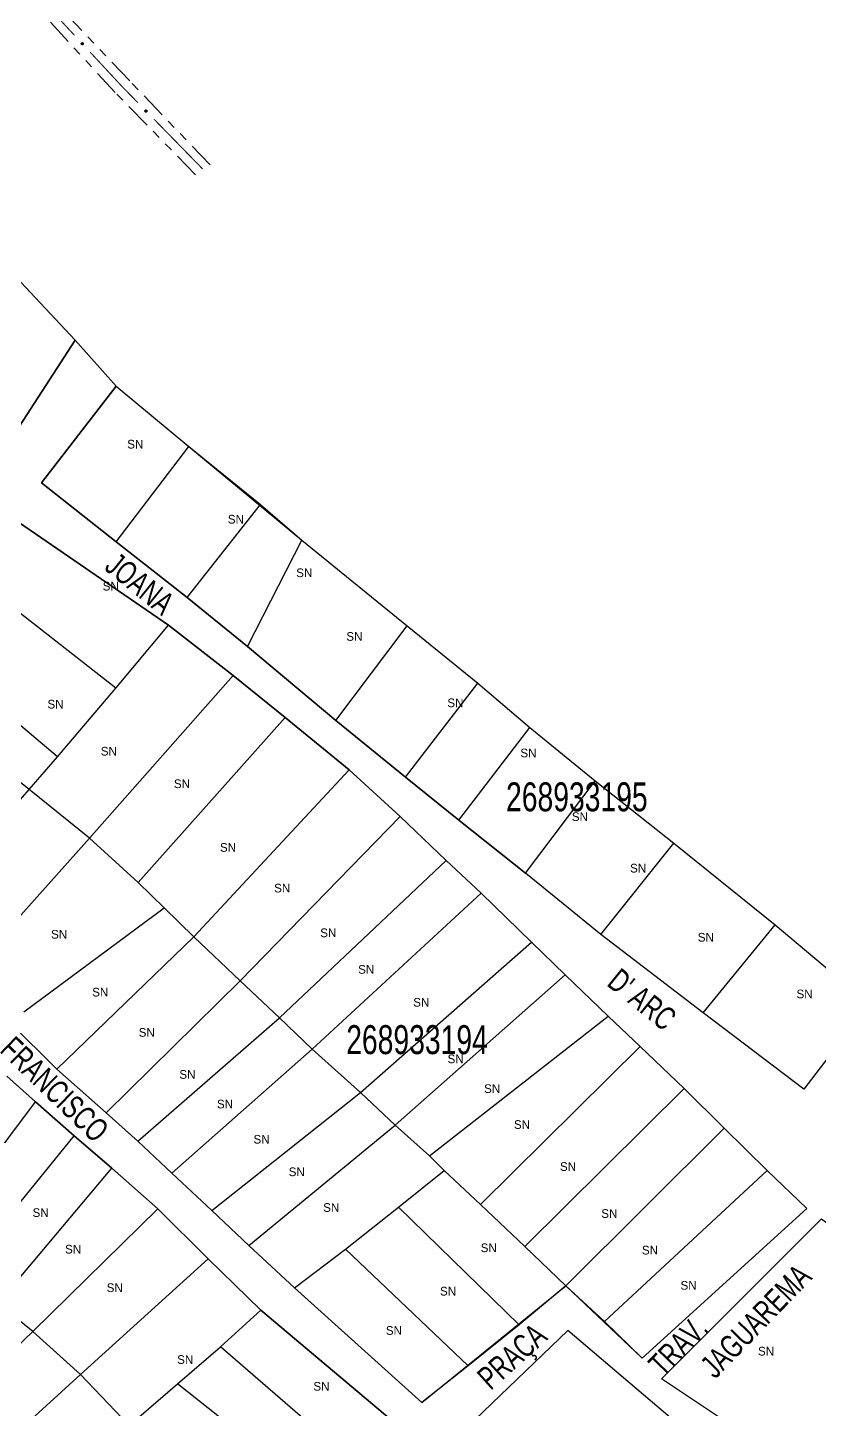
# Model space of a CAD drawing. Extents: x 207981 to 210201, y 4876477 to 4878908.
# Drawn here: x 209760.5 to 209897.3, y 4877501.6 to 4877740.3 of the extents above; entities that cross this region are included whole.
import ezdxf
from ezdxf.enums import TextEntityAlignment as Align

# ---------------------------------------------------------------- set-up
doc = ezdxf.new("R2010")
doc.units = 0
doc.header["$LTSCALE"] = 1.5
doc.header["$MEASUREMENT"] = 0
doc.linetypes.add('TRACO_25', pattern=[8, 3, -1, 1, -1, 1, -1])
for name, color, linetype in [('CD_MALHA_LOTES', 7, 'CONTINUOUS'), ('CD_TXT_QUADRA', 255, 'CONTINUOUS'), ('RU-QUADRA', 210, 'CONTINUOUS'), ('SV-EIXO-RUA-N-PAV', 6, 'CONTINUOUS'), ('SV-RUA-NAO-PAV', 7, 'CONTINUOUS'), ('SV-TXT-RUA-N-PAV', 7, 'CONTINUOUS'), ('Th_NmrPort', 1, 'CONTINUOUS')]:
    doc.layers.add(name, color=color, linetype=linetype)
doc.styles.add('ARIAL', font='ARIAL.SHX')

msp = doc.modelspace()

# ---------------------------------------------------------------- linework, layer by layer
at = {"layer": 'CD_MALHA_LOTES', "linetype": 'Continuous', "flags": 128}
for points in [[(209754.018262, 4877701.881684), (209768.680893, 4877686.321341)], [(209757.160254, 4877668.516717), (209768.680893, 4877686.321341)], [(209768.680893, 4877686.321341), (209775.774122, 4877678.358302)], [(209775.774122, 4877678.358302), (209762.827779, 4877661.701727)], [(209775.774122, 4877678.358302), (209788.325759, 4877667.938075)], [(209775.774122, 4877651.518324), (209788.325759, 4877667.938075)], [(209788.325759, 4877667.938075), (209800.719513, 4877657.912554)], [(209762.827779, 4877661.701727), (209775.774122, 4877651.518324)], [(209788.009994, 4877641.848037), (209800.719513, 4877657.912554)], [(209800.719513, 4877657.912554), (209807.863684, 4877651.794617)], [(209757.93343, 4877655.50485), (209784.773409, 4877637.11157)], [(209775.774122, 4877651.518324), (209788.009994, 4877641.848037)], [(209798.443378, 4877633.401338), (209807.863684, 4877651.794617)], [(209807.863684, 4877651.794617), (209826.059611, 4877636.993159)], [(209775.695181, 4877626.217697), (209750.434024, 4877645.952975)], [(209788.009994, 4877641.848037), (209798.443378, 4877633.401338)], [(209775.695181, 4877626.217697), (209784.773409, 4877637.11157)], [(209784.773409, 4877637.11157), (209795.983047, 4877628.388577)], [(209813.718483, 4877620.626035), (209826.059611, 4877636.993159)], [(209826.059611, 4877636.993159), (209838.256013, 4877627.066314)], [(209765.630189, 4877614.337059), (209741.63209, 4877634.585455)], [(209798.443378, 4877633.401338), (209813.718483, 4877620.626035)], [(209760.696369, 4877608.73224), (209736.6588, 4877628.072813)], [(209771.156067, 4877600.325012), (209795.983047, 4877628.388577)], [(209795.983047, 4877628.388577), (209804.942863, 4877621.125995)], [(209825.77016, 4877610.86365), (209838.256013, 4877627.066314)], [(209838.256013, 4877627.066314), (209847.215829, 4877619.428761)], [(209765.630189, 4877614.337059), (209775.695181, 4877626.217697)], [(209779.563295, 4877592.667724), (209804.942863, 4877621.125995)], [(209804.942863, 4877621.125995), (209815.994619, 4877612.087238)], [(209813.718483, 4877620.626035), (209825.77016, 4877610.86365)], [(209834.979957, 4877603.416872), (209847.215829, 4877619.428761)], [(209847.215829, 4877619.428761), (209858.504408, 4877610.232121)], [(209760.696369, 4877608.73224), (209765.630189, 4877614.337059)], [(209789.194111, 4877583.234261), (209815.994619, 4877612.087238)], [(209815.994619, 4877612.087238), (209824.836024, 4877604.035244)], [(209825.77016, 4877610.86365), (209834.979957, 4877603.416872)], [(209846.505359, 4877594.246546), (209858.504408, 4877610.232121)], [(209858.504408, 4877610.232121), (209872.12175, 4877599.456659)], [(209755.209962, 4877602.456422), (209760.696369, 4877608.73224)], [(209771.156067, 4877600.325012), (209760.696369, 4877608.73224)], [(209797.167163, 4877575.655914), (209824.836024, 4877604.035244)], [(209824.836024, 4877604.035244), (209832.769605, 4877596.456897)], [(209751.105024, 4877577.905736), (209771.156067, 4877600.325012)], [(209779.563295, 4877592.667724), (209771.156067, 4877600.325012)], [(209859.491172, 4877583.668437), (209872.12175, 4877599.456659)], [(209872.12175, 4877599.456659), (209889.646677, 4877585.3262)], [(209803.956099, 4877569.261684), (209832.769605, 4877596.456897)], [(209832.769605, 4877596.456897), (209838.848071, 4877590.812608)], [(209859.491172, 4877583.668437), (209846.505359, 4877594.246546)], [(209784.062939, 4877588.247021), (209779.563295, 4877592.667724)], [(209809.600389, 4877563.854217), (209838.848071, 4877590.812608)], [(209838.848071, 4877590.812608), (209847.531594, 4877582.365908)], [(209759.828017, 4877570.287918), (209784.062939, 4877588.247021)], [(209789.194111, 4877583.234261), (209784.062939, 4877588.247021)], [(209877.173982, 4877570.130036), (209859.491172, 4877583.668437)], [(209877.173982, 4877570.130036), (209889.646677, 4877585.3262)], [(209889.646677, 4877585.3262), (209905.869076, 4877571.708858)], [(209765.511777, 4877560.420279), (209789.194111, 4877583.234261)], [(209797.167163, 4877575.655914), (209789.194111, 4877583.234261)], [(209817.968147, 4877556.354812), (209847.531594, 4877582.365908)], [(209847.531594, 4877582.365908), (209853.373236, 4877576.682148)], [(209823.967671, 4877550.749993), (209853.373236, 4877576.682148)], [(209853.373236, 4877576.682148), (209860.793701, 4877569.537978)], [(209774.037417, 4877552.881403), (209797.167163, 4877575.655914)], [(209803.956099, 4877569.261684), (209797.167163, 4877575.655914)], [(209905.869076, 4877571.708858), (209894.580497, 4877556.94687)], [(209779.484354, 4877547.987054), (209803.956099, 4877569.261684)], [(209809.600389, 4877563.854217), (209803.956099, 4877569.261684)], [(209829.888255, 4877545.421468), (209860.793701, 4877569.537978)], [(209860.793701, 4877569.537978), (209866.319578, 4877564.327864)], [(209894.580497, 4877556.94687), (209877.173982, 4877570.130036)], [(209765.511777, 4877560.420279), (209757.459783, 4877568.393331)], [(209785.404938, 4877542.461176), (209809.600389, 4877563.854217)], [(209817.968147, 4877556.354812), (209809.600389, 4877563.854217)], [(209838.690189, 4877537.014239), (209866.319578, 4877564.327864)], [(209866.319578, 4877564.327864), (209873.937396, 4877557.065282)], [(209774.037417, 4877552.881403), (209765.511777, 4877560.420279)], [(209756.867725, 4877559.196692), (209761.841015, 4877554.775989)], [(209792.312285, 4877535.988005), (209817.968147, 4877556.354812)], [(209823.967671, 4877550.749993), (209817.968147, 4877556.354812)], [(209846.347477, 4877529.791127), (209873.937396, 4877557.065282)], [(209873.937396, 4877557.065282), (209880.805273, 4877550.197405)], [(209743.526677, 4877530.343715), (209761.841015, 4877554.775989)], [(209761.841015, 4877554.775989), (209768.472069, 4877548.894877)], [(209779.484354, 4877547.987054), (209774.037417, 4877552.881403)], [(209798.706515, 4877529.949009), (209823.967671, 4877550.749993)], [(209829.888255, 4877545.421468), (209823.967671, 4877550.749993)], [(209853.452177, 4877523.002191), (209880.805273, 4877550.197405)], [(209880.805273, 4877550.197405), (209888.225737, 4877542.895352)], [(209749.170967, 4877525.133601), (209768.472069, 4877548.894877)], [(209768.472069, 4877548.894877), (209774.984711, 4877543.290057)], [(209785.404938, 4877542.461176), (209779.484354, 4877547.987054)], [(209832.41437, 4877542.895352), (209829.888255, 4877545.421468)], [(209755.328373, 4877519.923488), (209774.984711, 4877543.290057)], [(209774.984711, 4877543.290057), (209782.957763, 4877536.264298)], [(209792.312285, 4877535.988005), (209785.404938, 4877542.461176)], [(209824.520259, 4877536.580063), (209832.41437, 4877542.895352)], [(209838.690189, 4877537.014239), (209832.41437, 4877542.895352)], [(209860.162172, 4877516.805314), (209888.225737, 4877542.895352)], [(209888.225737, 4877542.895352), (209895.093614, 4877536.34324)], [(209761.367369, 4877515.06861), (209782.957763, 4877536.264298)], [(209782.957763, 4877536.264298), (209791.680756, 4877527.659717)], [(209798.706515, 4877529.949009), (209792.312285, 4877535.988005)], [(209815.36309, 4877529.31748), (209824.520259, 4877536.580063)], [(209845.400183, 4877516.213256), (209824.520259, 4877536.580063)], [(209846.347477, 4877529.791127), (209838.690189, 4877537.014239)], [(209895.093614, 4877536.34324), (209866.635343, 4877510.490025)], [(209869.99034, 4877506.898204), (209897.61973, 4877534.527594), (209917.197126, 4877520.002429)], [(209806.600626, 4877522.607486), (209798.706515, 4877529.949009)], [(209806.600626, 4877522.607486), (209815.36309, 4877529.31748)], [(209836.558779, 4877509.148026), (209815.36309, 4877529.31748)], [(209853.452177, 4877523.002191), (209846.347477, 4877529.791127)], [(209769.616715, 4877507.648145), (209791.680756, 4877527.659717)], [(209791.680756, 4877527.659717), (209800.758984, 4877518.778842)], [(209828.585726, 4877502.832737), (209806.600626, 4877522.607486)], [(209853.452177, 4877523.002191), (209845.400183, 4877516.213256)], [(209860.162172, 4877516.805314), (209853.452177, 4877523.002191)], [(209761.367369, 4877515.06861), (209755.328373, 4877519.923488)], [(209793.812166, 4877512.463553), (209800.758984, 4877518.778842)], [(209800.758984, 4877518.778842), (209823.336142, 4877499.754034)], [(209866.635343, 4877510.490025), (209860.162172, 4877516.805314)], [(209740.053268, 4877494.662332), (209761.367369, 4877515.06861)], [(209769.616715, 4877507.648145), (209761.367369, 4877515.06861)], [(209845.400183, 4877516.213256), (209836.558779, 4877509.148026)], [(209786.352231, 4877506.069323), (209793.812166, 4877512.463553)], [(209817.020853, 4877492.37304), (209793.812166, 4877512.463553)], [(209747.27638, 4877487.399749), (209769.616715, 4877507.648145)], [(209777.984473, 4877498.846211), (209769.616715, 4877507.648145)], [(209836.558779, 4877509.148026), (209828.585726, 4877502.832737)], [(209777.984473, 4877498.846211), (209786.352231, 4877506.069323)], [(209811.731799, 4877485.899868), (209786.352231, 4877506.069323)], [(209885.225975, 4877496.754271), (209869.99034, 4877506.898204)]]:
    msp.add_lwpolyline(points, dxfattribs=at)
at = {"layer": 'CD_MALHA_LOTES', "linetype": 'Continuous'}
msp.add_lwpolyline([(209834.979957, 4877603.416872), (209846.505359, 4877594.246546)], dxfattribs=at)
at = {"layer": 'CD_MALHA_LOTES', "linetype": 'Continuous', "flags": 128}
msp.add_lwpolyline([(209815.836737, 4877478.834639), (209842.28201, 4877456.612715), (209877.647628, 4877494.978096), (209853.807412, 4877515.265962)], close=True, dxfattribs=at)
at = {"layer": 'RU-QUADRA', "linetype": 'Continuous'}
for points in [[(209768.680893, 4877686.321341), (209757.160254, 4877668.516717), (209740.951563, 4877682.630747), (209726.080691, 4877695.409583), (209711.177445, 4877707.816559), (209703.397273, 4877714.399781), (209694.619644, 4877721.581478), (209685.243539, 4877729.36165), (209673.02468, 4877740.38356), (209663.945953, 4877747.617522), (209654.172726, 4877756.741869), (209640.407806, 4877768.561745), (209619.361445, 4877787.313954), (209629.036786, 4877811.203071)], [(209754.018262, 4877701.881684), (209768.680893, 4877686.321341)], [(209768.680893, 4877686.321341), (209775.774122, 4877678.358302)], [(209905.869076, 4877571.708858), (209894.580497, 4877556.94687), (209877.173982, 4877570.130036), (209859.491172, 4877583.668437), (209846.505359, 4877594.246546), (209834.979957, 4877603.416872), (209825.77016, 4877610.86365), (209813.718483, 4877620.626035), (209798.443378, 4877633.401338), (209788.009994, 4877641.848037), (209775.774122, 4877651.518324), (209762.827779, 4877661.701727), (209775.774122, 4877678.358302)], [(209775.774122, 4877678.358302), (209788.325759, 4877667.938075)], [(209788.325759, 4877667.938075), (209807.863684, 4877651.794617)], [(209788.325759, 4877667.938075), (209800.719513, 4877657.912554), (209807.863684, 4877651.794617)], [(209807.863684, 4877651.794617), (209826.059611, 4877636.993159)], [(209826.059611, 4877636.993159), (209838.256013, 4877627.066314)], [(209838.256013, 4877627.066314), (209847.215829, 4877619.428761)], [(209847.215829, 4877619.428761), (209858.504408, 4877610.232121)], [(209872.12175, 4877599.456659), (209889.646677, 4877585.3262)], [(209889.646677, 4877585.3262), (209905.869076, 4877571.708858)]]:
    msp.add_lwpolyline(points, dxfattribs=at)
at = {"layer": 'RU-QUADRA', "linetype": 'Continuous', "flags": 128}
for points in [[(209757.459783, 4877568.393331), (209765.511777, 4877560.420279), (209774.037417, 4877552.881403), (209779.484354, 4877547.987054), (209785.404938, 4877542.461176), (209792.312285, 4877535.988005), (209798.706515, 4877529.949009), (209806.600626, 4877522.607486), (209828.585726, 4877502.832737), (209853.452177, 4877523.002191), (209866.635343, 4877510.490025), (209895.093614, 4877536.34324), (209888.225737, 4877542.895352), (209880.805273, 4877550.197405), (209873.937396, 4877557.065282), (209866.319578, 4877564.327864), (209860.793701, 4877569.537978), (209853.373236, 4877576.682148), (209847.531594, 4877582.365908), (209838.848071, 4877590.812608), (209832.769605, 4877596.456897), (209824.836024, 4877604.035244), (209815.994619, 4877612.087238), (209804.942863, 4877621.125995), (209795.983047, 4877628.388577), (209784.773409, 4877637.11157), (209757.93343, 4877655.50485)], [(209858.504408, 4877610.232121), (209872.12175, 4877599.456659)], [(209823.336142, 4877499.754034), (209800.758984, 4877518.778842), (209791.680756, 4877527.659717), (209782.957763, 4877536.264298), (209774.984711, 4877543.290057), (209768.472069, 4877548.894877), (209761.841015, 4877554.775989), (209756.867725, 4877559.196692)], [(209898.882788, 4877446.981899), (209888.88358, 4877454.665501), (209862.806699, 4877473.111408), (209869.779831, 4877480.716068), (209876.568766, 4877487.662886), (209885.225975, 4877496.754271), (209869.99034, 4877506.898204), (209897.61973, 4877534.527594)]]:
    msp.add_lwpolyline(points, dxfattribs=at)
msp.add_lwpolyline([(209853.807412, 4877515.265962), (209815.836737, 4877478.834639), (209842.28201, 4877456.612715), (209877.647628, 4877494.978096)], close=True, dxfattribs=at)
at = {"layer": 'SV-EIXO-RUA-N-PAV', "const_width": 0.18}
for points in [[(209768.545444, 4877738.990935), (209762.417158, 4877745.582149)], [(209776.798859, 4877730.11406), (209771.269127, 4877736.061506)], [(209777.413409, 4877729.485544), (209776.798859, 4877730.11406)], [(209779.510762, 4877727.340524), (209777.413409, 4877729.485544)], [(209790.696644, 4877715.900417), (209782.307232, 4877724.480497)]]:
    msp.add_lwpolyline(points, dxfattribs=at)
at = {"layer": 'SV-EIXO-RUA-N-PAV'}
for points in [[(209769.924502, 4877737.346039), (209769.875606, 4877737.347125), (209769.833804, 4877737.358057), (209769.801564, 4877737.37721), (209769.777487, 4877737.401564), (209769.755661, 4877737.429253), (209769.739815, 4877737.462024), (209769.730285, 4877737.502293), (209769.73103, 4877737.55135), (209769.745044, 4877737.593436), (209769.76213, 4877737.626049), (209769.786079, 4877737.652617), (209769.813333, 4877737.673369), (209769.847918, 4877737.688703), (209769.888821, 4877737.697962), (209769.938131, 4877737.696019), (209769.979039, 4877737.68502), (209770.009738, 4877737.665676), (209770.036295, 4877737.64143), (209770.058238, 4877737.612895), (209770.073607, 4877737.580636), (209770.082856, 4877737.539437), (209770.080293, 4877737.490792), (209770.069789, 4877737.449866), (209770.050881, 4877737.418905), (209770.026422, 4877737.393296), (209769.998916, 4877737.371068), (209769.966637, 4877737.353768), (209769.924502, 4877737.346039)], [(209780.930738, 4877725.730818), (209780.88183, 4877725.730675), (209780.839767, 4877725.740553), (209780.807055, 4877725.758889), (209780.782373, 4877725.78263), (209780.759858, 4877725.809761), (209780.743194, 4877725.842124), (209780.732654, 4877725.88214), (209780.732166, 4877725.9312), (209780.745117, 4877725.973625), (209780.761378, 4877726.006658), (209780.784651, 4877726.033819), (209780.811375, 4877726.05525), (209780.845564, 4877726.071449), (209780.88622, 4877726.081733), (209780.935564, 4877726.08103), (209780.976736, 4877726.071064), (209781.007911, 4877726.052497), (209781.035069, 4877726.028927), (209781.057723, 4877726.000952), (209781.073898, 4877725.96909), (209781.08418, 4877725.928136), (209781.082841, 4877725.879443), (209781.073369, 4877725.838266), (209781.055245, 4877725.806838), (209781.031438, 4877725.780623), (209781.0045, 4877725.75771), (209780.972665, 4877725.739604), (209780.930738, 4877725.730818)]]:
    msp.add_lwpolyline(points, close=True, dxfattribs=at)
for points in [[(209769.924502, 4877737.346039), (209769.730285, 4877737.502293)], [(209769.966637, 4877737.353768), (209769.73103, 4877737.55135)], [(209769.946314, 4877737.351743), (209769.734435, 4877737.525521)], [(209769.875606, 4877737.347125), (209769.739815, 4877737.462024)], [(209769.897892, 4877737.347713), (209769.740394, 4877737.477029)], [(209769.979659, 4877737.365978), (209769.740836, 4877737.568736)], [(209769.998916, 4877737.371068), (209769.745044, 4877737.593436)], [(209769.85175, 4877737.353254), (209769.754488, 4877737.439827)], [(209769.833804, 4877737.358057), (209769.755661, 4877737.429253)], [(209770.009288, 4877737.38421), (209769.755668, 4877737.604885)], [(209770.026422, 4877737.393296), (209769.76213, 4877737.626049)], [(209770.037198, 4877737.408297), (209769.777215, 4877737.639824)], [(209770.050881, 4877737.418905), (209769.786079, 4877737.652617)], [(209770.058535, 4877737.437451), (209769.802128, 4877737.661124)], [(209770.069789, 4877737.449866), (209769.813333, 4877737.673369)], [(209770.074297, 4877737.472601), (209769.834614, 4877737.678286)], [(209770.080293, 4877737.490792), (209769.847918, 4877737.688703)], [(209770.07784, 4877737.516885), (209769.870817, 4877737.691451)], [(209770.082856, 4877737.539437), (209769.888821, 4877737.697962)], [(209770.072739, 4877737.562449), (209769.919099, 4877737.691625)], [(209770.073607, 4877737.580636), (209769.938131, 4877737.696019)], [(209770.062502, 4877737.599511), (209769.963312, 4877737.686154)], [(209770.058238, 4877737.612895), (209769.979039, 4877737.68502)], [(209780.972665, 4877725.739604), (209780.732166, 4877725.9312)], [(209780.930738, 4877725.730818), (209780.732654, 4877725.88214)], [(209780.9524, 4877725.73707), (209780.736219, 4877725.905465)], [(209780.985377, 4877725.752138), (209780.741531, 4877725.948827)], [(209780.88183, 4877725.730675), (209780.743194, 4877725.842124)], [(209780.904095, 4877725.731823), (209780.743396, 4877725.857139)], [(209781.0045, 4877725.75771), (209780.745117, 4877725.973625)], [(209781.014537, 4877725.771109), (209780.75545, 4877725.985338)], [(209780.857828, 4877725.736202), (209780.75842, 4877725.820303)], [(209780.839767, 4877725.740553), (209780.759858, 4877725.809761)], [(209781.031438, 4877725.780623), (209780.761378, 4877726.006658)], [(209781.041834, 4877725.79589), (209780.776112, 4877726.020808)], [(209781.055245, 4877725.806838), (209780.784651, 4877726.033819)], [(209781.062431, 4877725.825571), (209780.800481, 4877726.042728)], [(209781.073369, 4877725.838266), (209780.811375, 4877726.05525)], [(209781.077304, 4877725.861106), (209780.832526, 4877726.060701)], [(209781.082841, 4877725.879443), (209780.845564, 4877726.071449)], [(209781.079732, 4877725.905465), (209780.868386, 4877726.074772)], [(209781.08418, 4877725.928136), (209780.88622, 4877726.081733)], [(209781.073488, 4877725.950887), (209780.916648, 4877726.07616)], [(209781.073898, 4877725.96909), (209780.935564, 4877726.08103)], [(209781.062322, 4877725.98768), (209780.960986, 4877726.071802)], [(209781.057723, 4877726.000952), (209780.976736, 4877726.071064)]]:
    msp.add_lwpolyline(points, dxfattribs=at)
at = {"layer": 'SV-RUA-NAO-PAV', "linetype": 'TRACO_25'}
for points in [[(209791.989936, 4877716.583541, 5.914515), (209778.109216, 4877731.093063, 10.081453), (209763.139718, 4877746.860293, 12.152447), (209740.751258, 4877769.290918, 12.202351), (209723.745575, 4877783.653845, 12.177399), (209658.370504, 4877842.322726, 11.578557), (209639.02922, 4877860.311125, 10.580488), (209638.276133, 4877861.676095, 10.580488), (209638.372572, 4877863.369542, 10.580488)], [(209789.490927, 4877714.905108, 5.590143), (209775.584838, 4877729.099192, 9.88184), (209761.102759, 4877744.81554, 12.027689), (209738.927074, 4877767.155794, 12.152447), (209722.309428, 4877781.677131, 12.027689), (209698.310328, 4877801.397098, 11.90293), (209656.607806, 4877839.991042, 11.304089), (209640.808378, 4877854.377728, 10.805054), (209637.805454, 4877856.922236, 10.805054), (209636.628756, 4877857.157575, 10.805054), (209635.428875, 4877856.576134, 10.805054)]]:
    msp.add_polyline3d(points, dxfattribs=at)

# ---------------------------------------------------------------- texts
at = {"layer": 'CD_TXT_QUADRA', "style": 'ARIAL', "width": 0.7}
for s, p in [('268933195', (209843.12935, 4877604.94315)), ('268933194', (209815.509289, 4877563.001576))]:
    msp.add_text(s, height=5, dxfattribs=at).set_placement(p)
at = {"layer": 'SV-TXT-RUA-N-PAV', "style": 'ARIAL', "width": 0.7}
for s, rotation, p in [('JOANA', 321, (209773.538344, 4877646.805639)), ("D' ARC", 321, (209860.362273, 4877574.965839)), ('FRANCISCO', 316, (209755.473365, 4877563.482674)), ('JAGUAREMA', 46, (209879.267483, 4877506.767043)), ('TRAV.', 46, (209870.305013, 4877507.04712)), ('PRAÇA', 42, (209840.476792, 4877504.806503))]:
    msp.add_text(s, height=4, rotation=rotation, dxfattribs=at).set_placement(p)
at = {"layer": 'Th_NmrPort', "color": 1}
for p in [(209777.663314, 4877668.358069), (209795.051305, 4877655.3942), (209806.871846, 4877646.14843), (209773.425157, 4877643.831703), (209815.532441, 4877635.147134), (209763.885614, 4877623.444052), (209832.981033, 4877623.677698), (209773.094851, 4877615.321578), (209845.600083, 4877615.017104), (209785.734638, 4877609.703895), (209854.494748, 4877604.015808), (209793.693022, 4877598.702599), (209864.559763, 4877595.121143), (209803.055827, 4877591.680496), (209764.507322, 4877583.699188), (209811.014211, 4877583.956182), (209876.263269, 4877583.183567), (209817.568174, 4877577.636288), (209771.609928, 4877573.704151), (209893.317662, 4877573.393213), (209827.084547, 4877571.948626), (209779.648814, 4877566.752028), (209833.016802, 4877562.18766), (209786.670918, 4877559.495854), (209839.336696, 4877557.038118), (209793.170912, 4877554.377868), (209844.486238, 4877550.835259), (209799.490806, 4877548.292044), (209805.576629, 4877542.674361), (209852.444622, 4877543.579086), (209761.307371, 4877535.621979), (209811.526942, 4877536.502398), (209859.582253, 4877535.465756), (209766.925054, 4877529.302086), (209838.742782, 4877529.544676), (209866.604356, 4877529.145863), (209873.275355, 4877523.06004), (209774.122136, 4877522.65341), (209831.720678, 4877522.054432), (209822.357873, 4877515.266399), (209886.666792, 4877511.6898), (209786.293782, 4877510.247693), (209809.83867, 4877505.616319)]:
    msp.add_text('SN', height=1.5, dxfattribs=at).set_placement(p, align=Align.MIDDLE_LEFT)

doc.saveas('drawing.dxf')
